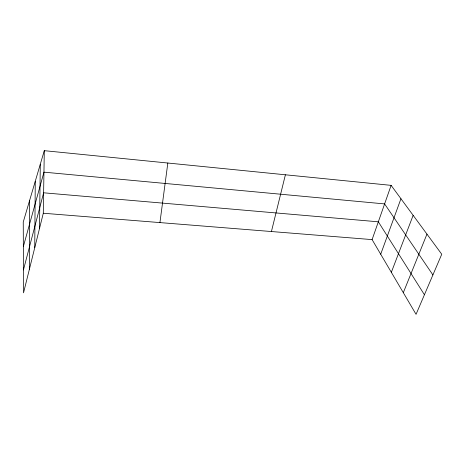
<?xml version="1.0" encoding="UTF-8"?>
<svg xmlns="http://www.w3.org/2000/svg" width="465" height="465" viewBox="0 0 465 465"><rect width="100%" height="100%" fill="white"/><g stroke="black" fill="none" stroke-linecap="round" stroke-linejoin="round"><path stroke-width="0.7" d="M29.347 269.421L29.504 200.834M34.747 247.665L35.264 181.298M39.496 228.553L40.292 164.25M44.291 150.672L23.25 222.049L23.529 292.874L43.297 213.237L44.291 150.672L391.117 185.361L441.75 254.245L416.053 314.328L372.099 239.609L391.117 185.361M159.931 222.59L167.83 163.029M271.426 231.535L285.4 174.788M23.436 269.944L43.623 192.801L378.336 221.811L424.423 294.752M23.349 246.584L43.948 172.155L384.613 203.914L432.903 274.931M380.701 254.233L400.946 198.735M391.338 272.316L413.147 215.336M403.306 292.665L426.963 234.122M43.297 213.237L372.099 239.609"/></g></svg>
